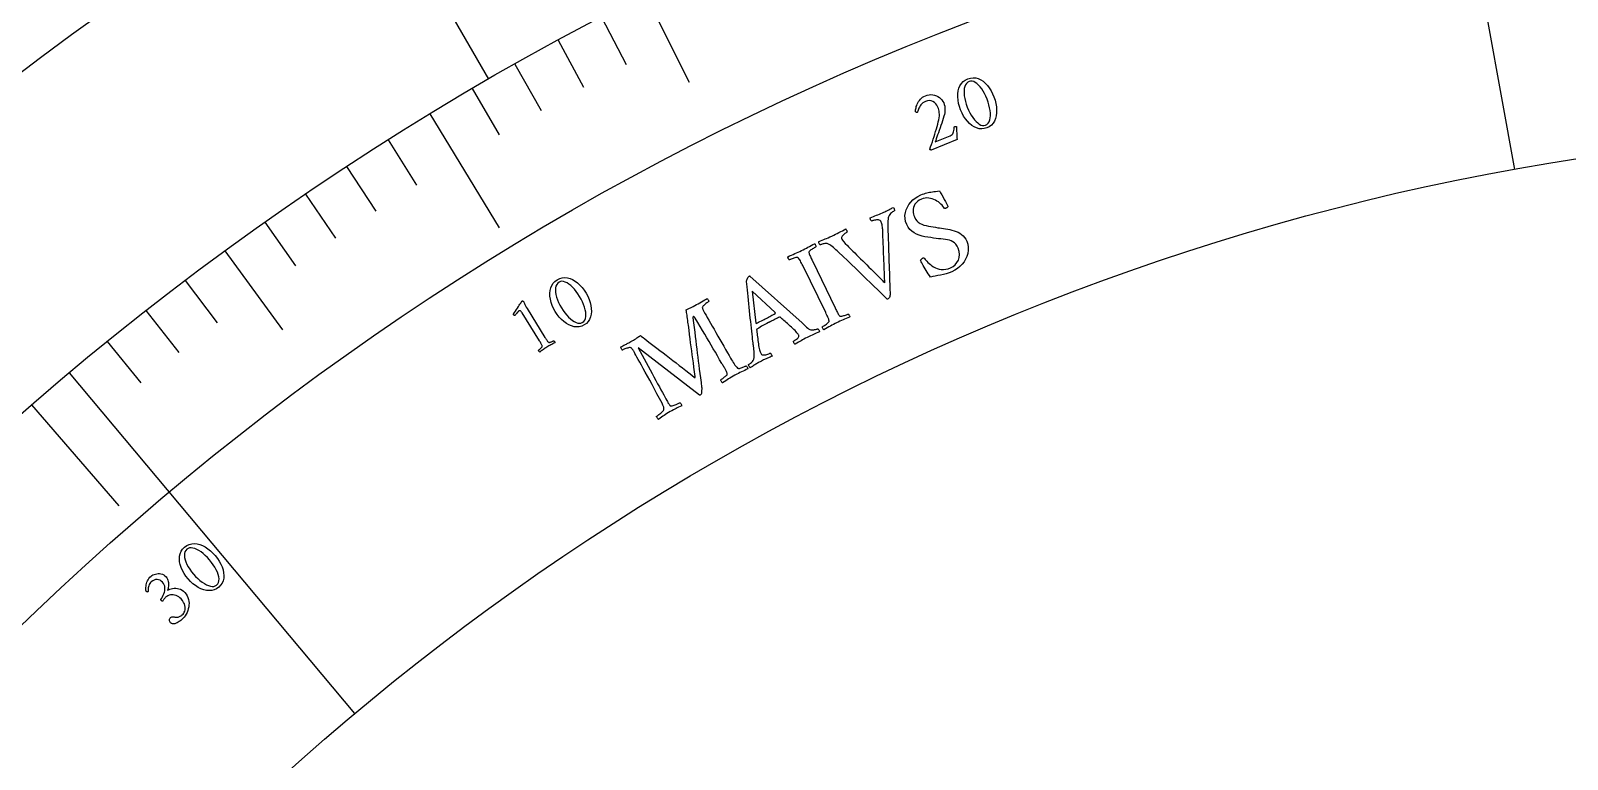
# Model space of a CAD drawing. Header units: millimetres. Extents: x -50 to 50, y -50 to 64.
# Drawn here: x -26.05 to -5.31, y 25.25 to 35.08 of the extents above; entities that cross this region are included whole.
import ezdxf

# ---------------------------------------------------------------- set-up
doc = ezdxf.new("R2010")
doc.units = ezdxf.units.MM
for name, color, linetype in [('ENGRAVE', 7, 'Continuous'), ('ENGRAVE_FINE', 8, 'Continuous'), ('TEXT', 5, 'Continuous')]:
    doc.layers.add(name, color=color, linetype=linetype)

msp = doc.modelspace()

# ---------------------------------------------------------------- linework, layer by layer
at = {"layer": 'ENGRAVE'}
for points in [[(-22.625, 39.1876), (-19.875, 34.4245)], [(-7.0908, 39.1124), (-6.0205, 33.2087)], [(-17.7536, 35.565), (-17.1641, 34.384)], [(-20.6635, 33.9571), (-19.7278, 32.4194)], [(-23.4333, 32.1083), (-22.6551, 31.0421)], [(-25.5349, 30.4636), (-21.6806, 25.8653)], [(-26.0432, 30.0302), (-24.8639, 28.6704)]]:
    msp.add_lwpolyline(points, dxfattribs=at)
for radius in [49, 49, 47.6875, 45.25, 45.25, 43.325, 39.75, 39.75, 37.65, 33.75, 33.75]:
    msp.add_circle((0, 0), radius, dxfattribs=at)
at = {"layer": 'ENGRAVE_FINE'}
for points in [[(-18.3458, 35.2632), (-18.0135, 34.6245)], [(-18.9331, 34.9514), (-18.5901, 34.3183)], [(-19.5152, 34.6297), (-19.1617, 34.0025)], [(-20.0921, 34.2983), (-19.7282, 33.677)], [(-21.2293, 33.6062), (-20.8448, 32.9975)], [(-21.7893, 33.2459), (-21.3947, 32.6437)], [(-22.3435, 32.876), (-21.9387, 32.2805)], [(-22.8915, 32.4968), (-22.4768, 31.9082)], [(-23.9687, 31.7107), (-23.5345, 31.1363)], [(-24.4975, 31.3039), (-24.0538, 30.7369)], [(-25.0196, 30.8882), (-24.5665, 30.3287)]]:
    msp.add_lwpolyline(points, dxfattribs=at)
at = {"layer": 'TEXT'}
for points in [[(-13.4024, 34.4302), (-13.366, 34.4411), (-13.3302, 34.4452), (-13.2951, 34.4425), (-13.2606, 34.433), (-13.2274, 34.4177), (-13.1958, 34.3973), (-13.1659, 34.372), (-13.1376, 34.3418), (-13.1115, 34.3076), (-13.0879, 34.2703), (-13.0669, 34.23), (-13.0486, 34.1867), (-13.0334, 34.1421), (-13.0223, 34.0981), (-13.0151, 34.0545), (-13.0119, 34.0115), (-13.0128, 33.9701), (-13.0181, 33.9312), (-13.0276, 33.8948), (-13.0416, 33.8611), (-13.0601, 33.8309), (-13.0835, 33.8054), (-13.1117, 33.7846), (-13.1448, 33.7684), (-13.1793, 33.7583), (-13.2136, 33.7548), (-13.2478, 33.7578), (-13.2819, 33.7675), (-13.3153, 33.7829), (-13.3472, 33.8031), (-13.3776, 33.8281), (-13.4066, 33.8579), (-13.4335, 33.8917), (-13.4578, 33.9285), (-13.4795, 33.9685), (-13.4985, 34.0115), (-13.5142, 34.0559), (-13.5259, 34.0998), (-13.5336, 34.1433), (-13.5372, 34.1862), (-13.5366, 34.2278), (-13.5313, 34.2667), (-13.5216, 34.3032), (-13.5072, 34.3371), (-13.4882, 34.3674), (-13.4644, 34.393), (-13.4358, 34.414), (-13.4024, 34.4302)], [(-13.3823, 34.3944), (-13.4025, 34.3837), (-13.4191, 34.3687), (-13.4323, 34.3494), (-13.442, 34.3257), (-13.4484, 34.2985), (-13.4517, 34.2687), (-13.4518, 34.2362), (-13.4488, 34.2011), (-13.4429, 34.1642), (-13.434, 34.1262), (-13.4224, 34.0873), (-13.4079, 34.0474), (-13.3914, 34.0087), (-13.3735, 33.9725), (-13.3541, 33.9387), (-13.3333, 33.9074), (-13.3117, 33.8793), (-13.29, 33.8552), (-13.268, 33.835), (-13.2459, 33.8187), (-13.2241, 33.807), (-13.2031, 33.8008), (-13.183, 33.8), (-13.1637, 33.8047), (-13.1427, 33.8158), (-13.1256, 33.8313), (-13.1124, 33.8512), (-13.1032, 33.8754), (-13.0975, 33.9032), (-13.095, 33.9336), (-13.0958, 33.9668), (-13.0997, 34.0026), (-13.1065, 34.0401), (-13.1157, 34.0784), (-13.1274, 34.1174), (-13.1416, 34.1571), (-13.1578, 34.1962), (-13.1754, 34.2325), (-13.1941, 34.266), (-13.2142, 34.2967), (-13.2351, 34.3239), (-13.2563, 34.3473), (-13.2779, 34.3667), (-13.2998, 34.3822), (-13.3215, 34.3932), (-13.3425, 34.3988), (-13.3628, 34.3992), (-13.3823, 34.3944)], [(-13.553, 33.788), (-13.553, 33.7729), (-13.5529, 33.7569), (-13.5526, 33.7399), (-13.552, 33.7221), (-13.5513, 33.7042), (-13.5506, 33.6869), (-13.5498, 33.6704), (-13.5491, 33.6545), (-13.5483, 33.6403), (-13.5477, 33.6286), (-13.5472, 33.6194), (-13.5468, 33.6128), (-13.8979, 33.4692), (-13.9, 33.4697), (-13.9023, 33.4706), (-13.9048, 33.4717), (-13.9075, 33.4731), (-13.91, 33.4747), (-13.912, 33.4763), (-13.9135, 33.4779), (-13.9144, 33.4794), (-13.903, 33.5126), (-13.8916, 33.5463), (-13.8801, 33.5807), (-13.8686, 33.6157), (-13.8572, 33.6509), (-13.8462, 33.6857), (-13.8356, 33.7202), (-13.8255, 33.7543), (-13.8161, 33.7874), (-13.8076, 33.8189), (-13.8002, 33.8488), (-13.7937, 33.877), (-13.7885, 33.9051), (-13.7854, 33.9307), (-13.7846, 33.9536), (-13.786, 33.974), (-13.7892, 33.993), (-13.7936, 34.012), (-13.7993, 34.031), (-13.8063, 34.0498), (-13.8185, 34.0741), (-13.8339, 34.0947), (-13.8525, 34.1115), (-13.8742, 34.1246), (-13.8978, 34.1332), (-13.9217, 34.1364), (-13.946, 34.1342), (-13.9706, 34.1267), (-13.9901, 34.1175), (-14.0074, 34.1065), (-14.0224, 34.0938), (-14.0352, 34.0795), (-14.046, 34.0644), (-14.0552, 34.0495), (-14.0628, 34.0349), (-14.0688, 34.0204), (-14.0735, 34.007), (-14.0771, 33.9956), (-14.0796, 33.9862), (-14.0811, 33.9787), (-14.0845, 33.9778), (-14.0883, 33.9777), (-14.0925, 33.9784), (-14.0971, 33.98), (-14.1014, 33.9819), (-14.1047, 33.9837), (-14.1069, 33.9854), (-14.1081, 33.987), (-14.1081, 33.9935), (-14.1074, 34.0021), (-14.106, 34.013), (-14.1039, 34.0261), (-14.1008, 34.0406), (-14.0964, 34.0561), (-14.0907, 34.0723), (-14.0837, 34.0894), (-14.0755, 34.1066), (-14.0658, 34.1234), (-14.0547, 34.1396), (-14.0423, 34.1553), (-14.0282, 34.1699), (-14.0123, 34.1827), (-13.9944, 34.1938), (-13.9747, 34.2031), (-13.9498, 34.2115), (-13.9247, 34.2164), (-13.8994, 34.2177), (-13.8741, 34.2154), (-13.8494, 34.2101), (-13.8262, 34.2021), (-13.8043, 34.1915), (-13.7839, 34.1782), (-13.7655, 34.1627), (-13.7499, 34.1454), (-13.737, 34.1262), (-13.7268, 34.1051), (-13.719, 34.083), (-13.7135, 34.0608), (-13.7103, 34.0385), (-13.7093, 34.016), (-13.7102, 33.9935), (-13.7129, 33.971), (-13.7172, 33.9486), (-13.7233, 33.9263), (-13.7326, 33.8966), (-13.7425, 33.8657), (-13.7532, 33.8337), (-13.7644, 33.8006), (-13.7759, 33.7674), (-13.7871, 33.7352), (-13.7979, 33.7041), (-13.8085, 33.674), (-13.8183, 33.6459), (-13.8271, 33.6208), (-13.8348, 33.5986), (-13.8414, 33.5793), (-13.6393, 33.6619), (-13.6254, 33.6689), (-13.6138, 33.6779), (-13.6045, 33.6886), (-13.5976, 33.7013), (-13.5925, 33.7161), (-13.5888, 33.7333), (-13.5864, 33.7529), (-13.5854, 33.775), (-13.585, 33.7783), (-13.5834, 33.7813), (-13.5805, 33.7838), (-13.5764, 33.7859), (-13.5745, 33.7865), (-13.572, 33.7871), (-13.5689, 33.7876), (-13.5651, 33.788), (-13.5613, 33.7883), (-13.558, 33.7884), (-13.5552, 33.7883), (-13.553, 33.788)], [(-14.0374, 32.8633), (-14.0136, 32.8731), (-13.9916, 32.8812), (-13.9715, 32.8878), (-13.9531, 32.8928), (-13.9354, 32.8968), (-13.9173, 32.9004), (-13.8987, 32.9036), (-13.8798, 32.9063), (-13.8596, 32.9091), (-13.8371, 32.9124), (-13.8123, 32.9161), (-13.7853, 32.9203), (-13.7683, 32.8923), (-13.7515, 32.8636), (-13.735, 32.8341), (-13.7189, 32.804), (-13.7039, 32.7754), (-13.6912, 32.7506), (-13.6806, 32.7297), (-13.6722, 32.7125), (-13.6708, 32.7088), (-13.6713, 32.7048), (-13.6739, 32.7006), (-13.6784, 32.6961), (-13.6837, 32.6919), (-13.6887, 32.6884), (-13.6932, 32.6856), (-13.6974, 32.6836), (-13.7028, 32.6818), (-13.7079, 32.681), (-13.7128, 32.6812), (-13.7174, 32.6825), (-13.7259, 32.6962), (-13.7365, 32.7103), (-13.7492, 32.725), (-13.764, 32.7401), (-13.7804, 32.755), (-13.7982, 32.7689), (-13.8174, 32.7817), (-13.8379, 32.7935), (-13.8594, 32.8038), (-13.8817, 32.812), (-13.9048, 32.8181), (-13.9287, 32.8222), (-13.9531, 32.8235), (-13.9775, 32.8215), (-14.002, 32.816), (-14.0266, 32.8072), (-14.056, 32.7926), (-14.0806, 32.7762), (-14.1003, 32.7579), (-14.1153, 32.7378), (-14.1262, 32.7165), (-14.1338, 32.6947), (-14.1382, 32.6725), (-14.1394, 32.6499), (-14.1379, 32.6276), (-14.1345, 32.6063), (-14.1293, 32.5861), (-14.1222, 32.5669), (-14.1075, 32.5387), (-14.09, 32.5149), (-14.0695, 32.4952), (-14.0461, 32.4799), (-14.0204, 32.4677), (-13.9931, 32.4576), (-13.9641, 32.4495), (-13.9335, 32.4436), (-13.902, 32.4386), (-13.8703, 32.4334), (-13.8384, 32.428), (-13.8064, 32.4224), (-13.7819, 32.4187), (-13.7563, 32.4147), (-13.7294, 32.4106), (-13.7013, 32.4063), (-13.6726, 32.4014), (-13.644, 32.3955), (-13.6155, 32.3887), (-13.5871, 32.3809), (-13.5594, 32.3715), (-13.5332, 32.3601), (-13.5084, 32.3465), (-13.4851, 32.3308), (-13.4639, 32.3127), (-13.4454, 32.2917), (-13.4296, 32.2678), (-13.4165, 32.2411), (-13.4027, 32.1997), (-13.3956, 32.1583), (-13.3952, 32.117), (-13.4015, 32.0758), (-13.4136, 32.0356), (-13.4304, 31.9976), (-13.4519, 31.9617), (-13.4781, 31.9279), (-13.5081, 31.8971), (-13.5409, 31.8703), (-13.5767, 31.8473), (-13.6153, 31.8282), (-13.6532, 31.8132), (-13.6914, 31.8006), (-13.7297, 31.7904), (-13.7683, 31.7826), (-13.806, 31.776), (-13.8415, 31.7693), (-13.8748, 31.7626), (-13.906, 31.7559), (-13.9205, 31.7768), (-13.935, 31.7986), (-13.9496, 31.8214), (-13.9643, 31.845), (-13.9785, 31.8684), (-13.9916, 31.8903), (-14.0036, 31.911), (-14.0146, 31.9302), (-14.024, 31.947), (-14.0313, 31.9603), (-14.0365, 31.9702), (-14.0395, 31.9766), (-14.0372, 31.9821), (-14.0344, 31.9874), (-14.0311, 31.9926), (-14.0275, 31.9976), (-14.0235, 32.0022), (-14.019, 32.0061), (-14.0142, 32.0095), (-14.0089, 32.0122), (-14.0023, 32.014), (-13.9962, 32.0136), (-13.9907, 32.0108), (-13.9858, 32.0057), (-13.9776, 31.9951), (-13.9673, 31.983), (-13.9549, 31.9694), (-13.9403, 31.9544), (-13.9237, 31.9388), (-13.9053, 31.9237), (-13.885, 31.909), (-13.8629, 31.8948), (-13.8391, 31.8821), (-13.8139, 31.872), (-13.7874, 31.8644), (-13.7594, 31.8593), (-13.7301, 31.8579), (-13.6995, 31.861), (-13.6675, 31.8686), (-13.6342, 31.8809), (-13.6004, 31.899), (-13.5714, 31.9222), (-13.5474, 31.9505), (-13.5282, 31.9839), (-13.5159, 32.021), (-13.5124, 32.0602), (-13.5178, 32.1015), (-13.5321, 32.145), (-13.5466, 32.1745), (-13.5633, 32.1989), (-13.5821, 32.2183), (-13.6031, 32.2327), (-13.6259, 32.2435), (-13.6504, 32.2522), (-13.6766, 32.2588), (-13.7045, 32.2633), (-13.7337, 32.2668), (-13.764, 32.2702), (-13.7953, 32.2736), (-13.8277, 32.277), (-13.8644, 32.2821), (-13.902, 32.2877), (-13.9405, 32.294), (-13.9799, 32.3009), (-14.0189, 32.3096), (-14.0563, 32.3211), (-14.0921, 32.3355), (-14.1262, 32.3527), (-14.1575, 32.3738), (-14.1846, 32.3997), (-14.2076, 32.4305), (-14.2263, 32.4661), (-14.2407, 32.5063), (-14.2485, 32.5462), (-14.2498, 32.586), (-14.2444, 32.6255), (-14.2333, 32.6638), (-14.2174, 32.7002), (-14.1967, 32.7347), (-14.1713, 32.7671), (-14.142, 32.7967), (-14.1099, 32.8226), (-14.0751, 32.8448), (-14.0374, 32.8633)], [(-15.2368, 32.3097), (-15.212, 32.3216), (-15.1877, 32.3335), (-15.164, 32.3456), (-15.1407, 32.3577), (-15.1178, 32.3697), (-15.0951, 32.3816), (-15.0724, 32.3932), (-15.05, 32.4047), (-15.0469, 32.4015), (-15.0436, 32.3966), (-15.0402, 32.3901), (-15.0365, 32.382), (-15.0336, 32.3738), (-15.032, 32.3675), (-15.0318, 32.363), (-15.0331, 32.3602), (-15.0372, 32.358), (-15.0431, 32.3544), (-15.0508, 32.3494), (-15.0603, 32.3429), (-15.0705, 32.3353), (-15.08, 32.3272), (-15.0888, 32.3184), (-15.097, 32.309), (-15.1032, 32.2991), (-15.1062, 32.289), (-15.106, 32.2786), (-15.1026, 32.268), (-15.0936, 32.2533), (-15.078, 32.2337), (-15.0558, 32.2093), (-15.0272, 32.1799), (-15.0119, 32.1648), (-14.9942, 32.1474), (-14.9742, 32.1277), (-14.9518, 32.1057), (-14.9277, 32.082), (-14.9024, 32.057), (-14.876, 32.0308), (-14.8485, 32.0034), (-14.8204, 31.9754), (-14.7922, 31.9474), (-14.7639, 31.9194), (-14.7356, 31.8914), (-14.7078, 31.864), (-14.6813, 31.8377), (-14.656, 31.8124), (-14.6318, 31.7882), (-14.6094, 31.7656), (-14.5892, 31.7452), (-14.5711, 31.7268), (-14.5552, 31.7107), (-14.5421, 31.6973), (-14.5322, 31.6875), (-14.5258, 31.6811), (-14.5226, 31.6781), (-14.5226, 31.6845), (-14.5229, 31.6959), (-14.5234, 31.7125), (-14.5242, 31.7342), (-14.5251, 31.7602), (-14.5263, 31.7893), (-14.5277, 31.8218), (-14.5293, 31.8576), (-14.531, 31.8959), (-14.5327, 31.9363), (-14.5345, 31.9785), (-14.5363, 32.0228), (-14.5381, 32.0682), (-14.5399, 32.1139), (-14.5417, 32.16), (-14.5434, 32.2064), (-14.5452, 32.2523), (-14.5469, 32.2968), (-14.5484, 32.3399), (-14.55, 32.3817), (-14.5507, 32.3974), (-14.5519, 32.4134), (-14.5537, 32.4295), (-14.5561, 32.4458), (-14.559, 32.4615), (-14.5623, 32.4755), (-14.5661, 32.488), (-14.5704, 32.4988), (-14.5769, 32.5098), (-14.5854, 32.518), (-14.5959, 32.5236), (-14.6083, 32.5263), (-14.6217, 32.5272), (-14.6351, 32.5268), (-14.6484, 32.5254), (-14.6617, 32.5228), (-14.6739, 32.5197), (-14.6839, 32.5169), (-14.6918, 32.5144), (-14.6976, 32.5121), (-14.7015, 32.5133), (-14.7054, 32.5167), (-14.7094, 32.5223), (-14.7134, 32.5301), (-14.7166, 32.5384), (-14.7185, 32.5456), (-14.7189, 32.5518), (-14.7179, 32.5568), (-14.6965, 32.5655), (-14.6757, 32.5738), (-14.6554, 32.5817), (-14.6356, 32.5893), (-14.6159, 32.5969), (-14.5958, 32.605), (-14.5751, 32.6138), (-14.554, 32.623), (-14.5368, 32.6307), (-14.5215, 32.6377), (-14.5081, 32.644), (-14.4966, 32.6495), (-14.4862, 32.6546), (-14.4759, 32.6598), (-14.4657, 32.6651), (-14.4557, 32.6704), (-14.4452, 32.676), (-14.4334, 32.6821), (-14.4205, 32.6887), (-14.4064, 32.6959), (-14.4034, 32.6925), (-14.4003, 32.6874), (-14.3972, 32.6805), (-14.3939, 32.6718), (-14.3912, 32.6632), (-14.3897, 32.6569), (-14.3895, 32.6529), (-14.3905, 32.6511), (-14.3965, 32.6478), (-14.4052, 32.6422), (-14.4166, 32.6343), (-14.4305, 32.6241), (-14.4445, 32.6121), (-14.456, 32.5989), (-14.4649, 32.5846), (-14.4713, 32.569), (-14.4746, 32.5559), (-14.4773, 32.5383), (-14.4792, 32.5163), (-14.4804, 32.4898), (-14.4811, 32.4616), (-14.4813, 32.4341), (-14.4809, 32.4074), (-14.4801, 32.3815), (-14.4782, 32.3215), (-14.4762, 32.264), (-14.4742, 32.2091), (-14.4723, 32.1567), (-14.4704, 32.106), (-14.4686, 32.0562), (-14.4669, 32.0072), (-14.4654, 31.9592), (-14.4638, 31.9111), (-14.4622, 31.8621), (-14.4604, 31.8122), (-14.4585, 31.7614), (-14.4566, 31.7088), (-14.4547, 31.6533), (-14.4528, 31.5951), (-14.451, 31.534), (-14.4511, 31.5176), (-14.4525, 31.5035), (-14.4552, 31.4915), (-14.4593, 31.4817), (-14.4645, 31.4736), (-14.4703, 31.4669), (-14.4769, 31.4614), (-14.4841, 31.4573), (-14.4866, 31.4569), (-14.4895, 31.4578), (-14.4927, 31.4601), (-14.4964, 31.4637), (-14.5, 31.4677), (-14.5034, 31.471), (-14.5064, 31.4736), (-14.5092, 31.4755), (-14.5643, 31.5299), (-14.6176, 31.5824), (-14.6692, 31.633), (-14.7189, 31.6817), (-14.7679, 31.7297), (-14.8175, 31.7781), (-14.8675, 31.8267), (-14.918, 31.8757), (-14.9703, 31.926), (-15.0255, 31.9787), (-15.0838, 32.0336), (-15.145, 32.0909), (-15.1637, 32.1085), (-15.1818, 32.125), (-15.1993, 32.1404), (-15.2161, 32.1547), (-15.2327, 32.1679), (-15.2494, 32.1802), (-15.2662, 32.1914), (-15.2832, 32.2016), (-15.2907, 32.2052), (-15.2994, 32.2075), (-15.3094, 32.2085), (-15.3207, 32.2082), (-15.3325, 32.2069), (-15.3439, 32.2051), (-15.355, 32.2028), (-15.3656, 32.1999), (-15.3754, 32.1969), (-15.3837, 32.1941), (-15.3905, 32.1915), (-15.396, 32.1892), (-15.3973, 32.1901), (-15.3996, 32.1938), (-15.403, 32.2001), (-15.4074, 32.209), (-15.4116, 32.2182), (-15.4146, 32.2251), (-15.4162, 32.2297), (-15.4164, 32.2319), (-15.3906, 32.2433), (-15.367, 32.2534), (-15.3455, 32.2624), (-15.3263, 32.2702), (-15.3071, 32.2781), (-15.2858, 32.2873), (-15.2624, 32.2979), (-15.2368, 32.3097)], [(-15.6473, 32.1129), (-15.625, 32.124), (-15.603, 32.1352), (-15.5815, 32.1465), (-15.5604, 32.158), (-15.5393, 32.1695), (-15.5176, 32.1812), (-15.4954, 32.1931), (-15.4726, 32.205), (-15.4682, 32.2027), (-15.4641, 32.1988), (-15.4603, 32.1933), (-15.4569, 32.1862), (-15.4541, 32.1789), (-15.4524, 32.1724), (-15.4517, 32.1669), (-15.4521, 32.1623), (-15.4577, 32.1594), (-15.4651, 32.1553), (-15.4742, 32.15), (-15.4853, 32.1435), (-15.4969, 32.1363), (-15.508, 32.129), (-15.5186, 32.1216), (-15.5286, 32.1141), (-15.5371, 32.1068), (-15.543, 32.1001), (-15.5463, 32.0939), (-15.5469, 32.0883), (-15.545, 32.0791), (-15.5421, 32.069), (-15.5381, 32.058), (-15.5331, 32.046), (-15.5274, 32.0334), (-15.5213, 32.0202), (-15.5149, 32.0065), (-15.5081, 31.9923), (-15.5069, 31.99), (-15.5058, 31.9878), (-15.5047, 31.9855), (-15.5036, 31.9832), (-15.5025, 31.9809), (-15.5014, 31.9786), (-15.5003, 31.9763), (-15.4992, 31.974), (-15.1911, 31.3386), (-15.19, 31.3363), (-15.1889, 31.334), (-15.1878, 31.3317), (-15.1867, 31.3294), (-15.1856, 31.3271), (-15.1845, 31.3248), (-15.1834, 31.3226), (-15.1823, 31.3203), (-15.1754, 31.3062), (-15.1687, 31.2927), (-15.1623, 31.28), (-15.156, 31.2681), (-15.1499, 31.2571), (-15.1439, 31.2474), (-15.1379, 31.2389), (-15.1319, 31.2318), (-15.1275, 31.2293), (-15.1208, 31.2282), (-15.112, 31.2283), (-15.101, 31.2298), (-15.0889, 31.2322), (-15.0766, 31.2352), (-15.0642, 31.2389), (-15.0516, 31.2433), (-15.0399, 31.2477), (-15.0303, 31.2514), (-15.0227, 31.2545), (-15.0172, 31.257), (-15.0134, 31.2544), (-15.0095, 31.2504), (-15.0056, 31.245), (-15.0016, 31.2382), (-14.9983, 31.2311), (-14.9963, 31.2248), (-14.9958, 31.2192), (-14.9966, 31.2143), (-15.0198, 31.205), (-15.0424, 31.1958), (-15.0645, 31.1867), (-15.0861, 31.1777), (-15.1075, 31.1686), (-15.1291, 31.159), (-15.1507, 31.149), (-15.1725, 31.1386), (-15.1937, 31.1281), (-15.2149, 31.1172), (-15.2361, 31.1059), (-15.2574, 31.0943), (-15.2787, 31.0823), (-15.3002, 31.0702), (-15.3218, 31.0578), (-15.3436, 31.0452), (-15.348, 31.0475), (-15.352, 31.0514), (-15.3558, 31.0569), (-15.3594, 31.0639), (-15.3622, 31.0712), (-15.364, 31.0776), (-15.3648, 31.0831), (-15.3646, 31.0877), (-15.3592, 31.0906), (-15.3521, 31.0946), (-15.3432, 31.0999), (-15.3326, 31.1064), (-15.3213, 31.1136), (-15.3106, 31.1212), (-15.3004, 31.1291), (-15.2907, 31.1374), (-15.2826, 31.1452), (-15.2771, 31.1521), (-15.2742, 31.1578), (-15.274, 31.1625), (-15.2761, 31.1736), (-15.2795, 31.1857), (-15.2843, 31.1989), (-15.2903, 31.213), (-15.2972, 31.2279), (-15.3044, 31.2433), (-15.3121, 31.2593), (-15.3201, 31.2757), (-15.6308, 31.9099), (-15.6389, 31.9264), (-15.6469, 31.9423), (-15.6547, 31.9578), (-15.6624, 31.9727), (-15.6701, 31.9864), (-15.6777, 31.9984), (-15.6853, 32.0087), (-15.6929, 32.0172), (-15.6971, 32.0204), (-15.7036, 32.0218), (-15.7125, 32.0214), (-15.7237, 32.019), (-15.7361, 32.0156), (-15.7487, 32.0117), (-15.7614, 32.0074), (-15.7743, 32.0026), (-15.7863, 31.998), (-15.7961, 31.994), (-15.8039, 31.9907), (-15.8096, 31.988), (-15.8134, 31.9906), (-15.8174, 31.9946), (-15.8214, 31.9999), (-15.8255, 32.0066), (-15.8289, 32.0137), (-15.8309, 32.02), (-15.8315, 32.0256), (-15.8306, 32.0306), (-15.807, 32.0412), (-15.7835, 32.0516), (-15.7602, 32.0619), (-15.7371, 32.0719), (-15.7141, 32.0819), (-15.6915, 32.0921), (-15.6693, 32.1024), (-15.6473, 32.1129)], [(-18.9456, 31.7195), (-18.9114, 31.7364), (-18.8768, 31.7464), (-18.8418, 31.7496), (-18.8062, 31.7459), (-18.7709, 31.7363), (-18.7364, 31.7215), (-18.7027, 31.7015), (-18.6698, 31.6764), (-18.6383, 31.647), (-18.6088, 31.6142), (-18.5815, 31.5779), (-18.5561, 31.5383), (-18.5338, 31.4969), (-18.5155, 31.4553), (-18.5011, 31.4136), (-18.4908, 31.3717), (-18.4848, 31.3307), (-18.4835, 31.2914), (-18.4869, 31.254), (-18.495, 31.2184), (-18.5083, 31.1856), (-18.5271, 31.1565), (-18.5515, 31.1313), (-18.5814, 31.1099), (-18.6137, 31.0941), (-18.647, 31.0849), (-18.6812, 31.0823), (-18.7165, 31.0861), (-18.7519, 31.0957), (-18.7867, 31.1103), (-18.8209, 31.1299), (-18.8544, 31.1545), (-18.8866, 31.1833), (-18.9167, 31.2156), (-18.9447, 31.2514), (-18.9706, 31.2907), (-18.9935, 31.3318), (-19.0123, 31.3732), (-19.0271, 31.4148), (-19.0379, 31.4565), (-19.0442, 31.4976), (-19.0455, 31.5369), (-19.0419, 31.5744), (-19.0334, 31.6103), (-19.0197, 31.6433), (-19.0005, 31.6725), (-18.9758, 31.698), (-18.9456, 31.7195)], [(-16.2947, 30.8232), (-16.2951, 30.826), (-16.296, 30.8343), (-16.2976, 30.8481), (-16.2999, 30.8674), (-16.3027, 30.8915), (-16.3061, 30.9195), (-16.3099, 30.9514), (-16.3142, 30.9872), (-16.3188, 31.0261), (-16.3235, 31.0673), (-16.3282, 31.1106), (-16.3329, 31.1563), (-16.3378, 31.2033), (-16.3428, 31.251), (-16.3479, 31.2993), (-16.3533, 31.3482), (-16.3586, 31.3969), (-16.3636, 31.4447), (-16.3685, 31.4915), (-16.3733, 31.5373), (-16.3777, 31.5813), (-16.3818, 31.6225), (-16.3855, 31.6611), (-16.389, 31.697), (-16.3882, 31.7053), (-16.3858, 31.7149), (-16.3817, 31.7258), (-16.376, 31.738), (-16.3697, 31.7496), (-16.3636, 31.7587), (-16.3578, 31.7653), (-16.3523, 31.7693), (-16.3508, 31.77), (-16.3497, 31.7704), (-16.3487, 31.7706), (-16.348, 31.7705), (-16.3473, 31.7704), (-16.3462, 31.7703), (-16.3448, 31.7702), (-16.343, 31.7702), (-15.6391, 31.1364), (-15.6048, 31.1048), (-15.5789, 31.0813), (-15.5616, 31.0658), (-15.5529, 31.0584), (-15.5442, 31.0527), (-15.534, 31.0484), (-15.5223, 31.0456), (-15.5091, 31.0443), (-15.4954, 31.0441), (-15.4821, 31.0448), (-15.4692, 31.0463), (-15.4568, 31.0486), (-15.4457, 31.0512), (-15.437, 31.0535), (-15.4305, 31.0555), (-15.4263, 31.0571), (-15.4216, 31.0541), (-15.4174, 31.0495), (-15.4135, 31.0435), (-15.4101, 31.0359), (-15.4073, 31.0283), (-15.4053, 31.0224), (-15.4041, 31.0181), (-15.4037, 31.0154), (-15.4257, 31.0063), (-15.4465, 30.9977), (-15.4661, 30.9895), (-15.4845, 30.9818), (-15.5031, 30.9738), (-15.5232, 30.9645), (-15.5449, 30.9542), (-15.5681, 30.9427), (-15.5925, 30.9303), (-15.6145, 30.9186), (-15.6342, 30.9078), (-15.6516, 30.8977), (-15.669, 30.8874), (-15.6884, 30.876), (-15.7099, 30.8633), (-15.7335, 30.8495), (-15.7379, 30.8517), (-15.742, 30.8556), (-15.7459, 30.861), (-15.7495, 30.8679), (-15.7523, 30.8752), (-15.754, 30.8818), (-15.7544, 30.8875), (-15.7535, 30.8925), (-15.746, 30.8967), (-15.737, 30.9026), (-15.7264, 30.91), (-15.7143, 30.9191), (-15.7026, 30.9286), (-15.6935, 30.9375), (-15.6868, 30.9457), (-15.6826, 30.9532), (-15.6818, 30.9581), (-15.6823, 30.9638), (-15.6841, 30.9702), (-15.6873, 30.9774), (-15.692, 30.9851), (-15.699, 30.9945), (-15.7085, 31.0056), (-15.7204, 31.0185), (-15.7341, 31.0327), (-15.749, 31.0475), (-15.7651, 31.063), (-15.7824, 31.0792), (-15.8002, 31.0956), (-15.8179, 31.1117), (-15.8354, 31.1276), (-15.8528, 31.1431), (-15.8694, 31.1578), (-15.8845, 31.1712), (-15.898, 31.1832), (-15.9101, 31.1938), (-15.9199, 31.2025), (-15.9269, 31.2087), (-15.9312, 31.2124), (-15.9326, 31.2137), (-15.9329, 31.2138), (-15.9337, 31.214), (-15.9351, 31.2145), (-15.9371, 31.2151), (-15.9393, 31.2157), (-15.9413, 31.2159), (-15.9431, 31.2157), (-15.9447, 31.2151), (-15.9571, 31.2096), (-15.9706, 31.2033), (-15.9854, 31.196), (-16.0015, 31.1879), (-16.0178, 31.1796), (-16.0336, 31.1715), (-16.0488, 31.1636), (-16.0634, 31.1561), (-16.0672, 31.1541), (-16.0709, 31.1522), (-16.0747, 31.1503), (-16.0785, 31.1483), (-16.0822, 31.1464), (-16.0856, 31.1446), (-16.0889, 31.1429), (-16.0921, 31.1413), (-16.1138, 31.13), (-16.1338, 31.1194), (-16.1521, 31.1097), (-16.1686, 31.1007), (-16.1853, 31.0913), (-16.204, 31.0805), (-16.2249, 31.0683), (-16.2479, 31.0545), (-16.2487, 31.0539), (-16.2495, 31.053), (-16.2504, 31.0516), (-16.2513, 31.0499), (-16.2521, 31.0482), (-16.2526, 31.047), (-16.253, 31.0463), (-16.2531, 31.0461), (-16.2528, 31.0438), (-16.252, 31.0371), (-16.2506, 31.0259), (-16.2487, 31.0102), (-16.2464, 30.9914), (-16.2439, 30.9709), (-16.2412, 30.9487), (-16.2383, 30.9248), (-16.2353, 30.9005), (-16.2321, 30.8771), (-16.2288, 30.8546), (-16.2254, 30.833), (-16.2221, 30.8118), (-16.2183, 30.7927), (-16.2141, 30.7758), (-16.2094, 30.761), (-16.2047, 30.7481), (-16.2002, 30.7367), (-16.1959, 30.7269), (-16.1918, 30.7186), (-16.1863, 30.7116), (-16.1783, 30.7069), (-16.1678, 30.7045), (-16.155, 30.7045), (-16.141, 30.7062), (-16.1273, 30.7088), (-16.1138, 30.7123), (-16.1006, 30.7168), (-16.0888, 30.7213), (-16.0796, 30.725), (-16.0728, 30.7278), (-16.0686, 30.7298), (-16.066, 30.7282), (-16.0627, 30.725), (-16.0588, 30.72), (-16.0543, 30.7134), (-16.05, 30.7062), (-16.0467, 30.6999), (-16.0446, 30.6942), (-16.0436, 30.6893), (-16.0576, 30.6829), (-16.0706, 30.6771), (-16.0826, 30.6718), (-16.0935, 30.667), (-16.1039, 30.6625), (-16.1143, 30.658), (-16.1248, 30.6535), (-16.1352, 30.6489), (-16.1463, 30.6439), (-16.159, 30.6378), (-16.1731, 30.6307), (-16.1887, 30.6226), (-16.2043, 30.6142), (-16.2185, 30.6063), (-16.2313, 30.599), (-16.2428, 30.5921), (-16.2535, 30.5854), (-16.2642, 30.5787), (-16.2749, 30.5721), (-16.2856, 30.5654), (-16.2971, 30.5584), (-16.31, 30.5505), (-16.3244, 30.5418), (-16.3403, 30.5324), (-16.3428, 30.534), (-16.3458, 30.5374), (-16.3493, 30.5425), (-16.3532, 30.5495), (-16.357, 30.5569), (-16.3598, 30.5635), (-16.3617, 30.5693), (-16.3626, 30.5742), (-16.355, 30.5788), (-16.3456, 30.5855), (-16.3342, 30.5942), (-16.321, 30.6051), (-16.3085, 30.6167), (-16.2992, 30.628), (-16.2931, 30.6388), (-16.2903, 30.6493), (-16.2873, 30.6696), (-16.2856, 30.6903), (-16.2852, 30.7114), (-16.2861, 30.733), (-16.2878, 30.7549), (-16.2897, 30.7773), (-16.2921, 30.8), (-16.2947, 30.8232)], [(-18.9198, 31.6876), (-18.9379, 31.6737), (-18.9518, 31.6561), (-18.9616, 31.6349), (-18.9672, 31.6099), (-18.969, 31.582), (-18.9672, 31.5521), (-18.962, 31.52), (-18.9532, 31.4859), (-18.9412, 31.4505), (-18.9262, 31.4145), (-18.9082, 31.3781), (-18.8872, 31.3411), (-18.8646, 31.3057), (-18.8409, 31.273), (-18.8162, 31.2429), (-18.7905, 31.2155), (-18.7645, 31.1914), (-18.739, 31.1712), (-18.714, 31.155), (-18.6894, 31.1426), (-18.666, 31.1347), (-18.6443, 31.1321), (-18.6243, 31.1347), (-18.6061, 31.1424), (-18.5872, 31.1569), (-18.5729, 31.1751), (-18.5632, 31.1969), (-18.5582, 31.2223), (-18.5572, 31.2506), (-18.5598, 31.281), (-18.5661, 31.3136), (-18.5759, 31.3483), (-18.5889, 31.3842), (-18.6043, 31.4204), (-18.6224, 31.4568), (-18.6429, 31.4936), (-18.6655, 31.5295), (-18.6888, 31.5624), (-18.7129, 31.5923), (-18.7378, 31.6192), (-18.7629, 31.6426), (-18.7877, 31.6621), (-18.8122, 31.6777), (-18.8364, 31.6893), (-18.8596, 31.6965), (-18.8813, 31.6986), (-18.9014, 31.6956), (-18.9198, 31.6876)], [(-16.3144, 31.564), (-16.2637, 31.1361), (-16.2636, 31.1359), (-16.2631, 31.1354), (-16.2624, 31.1346), (-16.2614, 31.1335), (-16.2603, 31.1324), (-16.2593, 31.1317), (-16.2584, 31.1315), (-16.2576, 31.1316), (-16.2422, 31.1388), (-16.2254, 31.1468), (-16.2072, 31.1556), (-16.1877, 31.1652), (-16.1685, 31.1747), (-16.1514, 31.1833), (-16.1362, 31.191), (-16.1231, 31.1977), (-16.1062, 31.2065), (-16.0902, 31.2151), (-16.0752, 31.2235), (-16.0611, 31.2315), (-16.0472, 31.2397), (-16.0326, 31.2481), (-16.0173, 31.2569), (-16.0013, 31.266), (-16.0001, 31.267), (-15.9994, 31.2682), (-15.9992, 31.2698), (-15.9995, 31.2717), (-16, 31.2735), (-16.0004, 31.2748), (-16.0006, 31.2756), (-16.0007, 31.2759)], [(-19.1845, 30.8959), (-19.4197, 31.2748), (-19.4257, 31.2839), (-19.4314, 31.2911), (-19.4366, 31.2965), (-19.4413, 31.2999), (-19.446, 31.3017), (-19.4509, 31.302), (-19.4559, 31.3008), (-19.4611, 31.2982), (-19.4669, 31.294), (-19.4736, 31.288), (-19.4812, 31.2802), (-19.4896, 31.2705), (-19.4979, 31.2606), (-19.5051, 31.2517), (-19.5111, 31.244), (-19.516, 31.2374), (-19.522, 31.2386), (-19.5272, 31.2407), (-19.5315, 31.244), (-19.5349, 31.2482), (-19.5349, 31.2483), (-19.5351, 31.2485), (-19.5352, 31.2488), (-19.5355, 31.2492), (-19.5365, 31.251), (-19.537, 31.2526), (-19.537, 31.254), (-19.5366, 31.2552), (-19.5227, 31.2759), (-19.509, 31.2965), (-19.4955, 31.3171), (-19.4823, 31.3376), (-19.4696, 31.3572), (-19.4581, 31.3751), (-19.4476, 31.3911), (-19.4382, 31.4054), (-19.4304, 31.4172), (-19.4247, 31.4258), (-19.4211, 31.431), (-19.4196, 31.4329), (-19.4176, 31.4341), (-19.4151, 31.4352), (-19.4126, 31.4352), (-19.4099, 31.4344), (-19.4072, 31.4326), (-19.4046, 31.4304), (-19.4023, 31.4283), (-19.4002, 31.4265), (-19.3984, 31.4248), (-19.3977, 31.4231), (-19.3957, 31.4183), (-19.3924, 31.4102), (-19.3877, 31.3988), (-19.3814, 31.3848), (-19.3731, 31.3686), (-19.3627, 31.3502), (-19.3504, 31.3297), (-19.1107, 30.9416), (-19.1043, 30.9312), (-19.098, 30.9212), (-19.0919, 30.9117), (-19.0859, 30.9025), (-19.0801, 30.8941), (-19.0744, 30.8867), (-19.0687, 30.8805), (-19.0632, 30.8754), (-19.0602, 30.874), (-19.0559, 30.8736), (-19.0503, 30.8741), (-19.0435, 30.8756), (-19.0361, 30.8777), (-19.0287, 30.8802), (-19.0213, 30.8832), (-19.014, 30.8865), (-19.0072, 30.8898), (-19.0015, 30.8927), (-18.9969, 30.8951), (-18.9935, 30.8971), (-18.9908, 30.8956), (-18.9879, 30.8932), (-18.985, 30.8899), (-18.9818, 30.8857), (-18.9791, 30.8813), (-18.9774, 30.8772), (-18.9767, 30.8735), (-18.9769, 30.8702), (-18.9915, 30.8625), (-19.0055, 30.8551), (-19.0188, 30.848), (-19.0315, 30.8412), (-19.0441, 30.8343), (-19.057, 30.8269), (-19.0703, 30.8191), (-19.084, 30.8107), (-19.097, 30.8026), (-19.1093, 30.7946), (-19.1209, 30.7868), (-19.1318, 30.7791), (-19.1427, 30.7713), (-19.1544, 30.7629), (-19.1669, 30.7539), (-19.1802, 30.7443), (-19.1832, 30.7456), (-19.1862, 30.7479), (-19.1891, 30.7512), (-19.1919, 30.7557), (-19.1942, 30.7603), (-19.1959, 30.7645), (-19.1968, 30.7681), (-19.1969, 30.7711), (-19.1936, 30.7733), (-19.1894, 30.7763), (-19.1843, 30.7801), (-19.1782, 30.7848), (-19.172, 30.7899), (-19.166, 30.7952), (-19.1605, 30.8007), (-19.1553, 30.8064), (-19.151, 30.8118), (-19.1483, 30.8164), (-19.147, 30.8202), (-19.1473, 30.8233), (-19.1494, 30.8305), (-19.1524, 30.8384), (-19.1562, 30.8469), (-19.161, 30.856), (-19.1663, 30.8655), (-19.172, 30.8754), (-19.1781, 30.8855), (-19.1845, 30.8959)], [(-17.9351, 30.8936), (-17.917, 30.9042), (-17.9002, 30.9145), (-17.8847, 30.9244), (-17.8704, 30.9339), (-17.8571, 30.9431), (-17.8442, 30.9518), (-17.8319, 30.96), (-17.82, 30.9679), (-17.8054, 30.9552), (-17.7866, 30.9397), (-17.7637, 30.9215), (-17.7365, 30.9006), (-17.706, 30.8773), (-17.6729, 30.852), (-17.6371, 30.8246), (-17.5987, 30.7951), (-17.5584, 30.7642), (-17.5167, 30.7325), (-17.4738, 30.6999), (-17.4296, 30.6664), (-17.3849, 30.6324), (-17.3405, 30.5984), (-17.2964, 30.5643), (-17.2526, 30.5302), (-17.2097, 30.4966), (-17.1685, 30.4641), (-17.129, 30.4327), (-17.0911, 30.4025), (-17.0894, 30.4017), (-17.0876, 30.4015), (-17.0857, 30.4019), (-17.0835, 30.4029), (-17.0817, 30.4044), (-17.0807, 30.4064), (-17.0804, 30.409), (-17.081, 30.4121), (-17.09, 30.4771), (-17.0987, 30.5388), (-17.1068, 30.5973), (-17.1145, 30.6524), (-17.1219, 30.706), (-17.1292, 30.7596), (-17.1363, 30.8133), (-17.1432, 30.8671), (-17.1503, 30.9223), (-17.1578, 30.9803), (-17.1656, 31.0411), (-17.1738, 31.1047), (-17.1765, 31.126), (-17.1795, 31.148), (-17.1826, 31.1709), (-17.186, 31.1947), (-17.1894, 31.2181), (-17.1926, 31.2399), (-17.1957, 31.26), (-17.1987, 31.2786), (-17.2012, 31.2941), (-17.2029, 31.3052), (-17.204, 31.3119), (-17.2044, 31.3141), (-17.1692, 31.3308), (-17.1376, 31.3463), (-17.1095, 31.3606), (-17.085, 31.3736), (-17.0646, 31.3848), (-17.0432, 31.3968), (-17.0205, 31.4097), (-16.9968, 31.4234), (-16.9738, 31.4368), (-16.9536, 31.4487), (-16.9361, 31.459), (-16.9214, 31.4679), (-16.9193, 31.4658), (-16.9161, 31.4616), (-16.9118, 31.4554), (-16.9064, 31.4472), (-16.9011, 31.439), (-16.8974, 31.4332), (-16.8952, 31.4298), (-16.8944, 31.4286), (-16.9005, 31.4251), (-16.9079, 31.4204), (-16.9168, 31.4144), (-16.9271, 31.4072), (-16.9378, 31.3992), (-16.9481, 31.391), (-16.9578, 31.3826), (-16.9671, 31.374), (-16.975, 31.3657), (-16.9808, 31.3584), (-16.9843, 31.352), (-16.9857, 31.3466), (-16.9847, 31.3399), (-16.983, 31.3326), (-16.9805, 31.3249), (-16.9772, 31.3165), (-16.9736, 31.3082), (-16.9699, 31.3003), (-16.9662, 31.2929), (-16.9626, 31.2859), (-16.9504, 31.2653), (-16.9357, 31.2398), (-16.9183, 31.2096), (-16.8982, 31.1744), (-16.8762, 31.1357), (-16.8529, 31.0947), (-16.8281, 31.0515), (-16.8021, 31.006), (-16.7754, 30.9594), (-16.7489, 30.9132), (-16.7225, 30.8672), (-16.6963, 30.8215), (-16.671, 30.7773), (-16.6471, 30.7355), (-16.6247, 30.6964), (-16.6039, 30.6597), (-16.5919, 30.6396), (-16.5801, 30.6202), (-16.5683, 30.6014), (-16.5567, 30.5832), (-16.5451, 30.5664), (-16.5333, 30.5516), (-16.5215, 30.5387), (-16.5095, 30.5279), (-16.5035, 30.5248), (-16.4957, 30.5235), (-16.486, 30.5242), (-16.4744, 30.5266), (-16.462, 30.5302), (-16.4497, 30.5342), (-16.4374, 30.5386), (-16.4253, 30.5435), (-16.4144, 30.5481), (-16.4057, 30.5518), (-16.3993, 30.5547), (-16.3952, 30.5567), (-16.3898, 30.5526), (-16.3849, 30.5476), (-16.3806, 30.5417), (-16.3768, 30.5349), (-16.3738, 30.5283), (-16.3717, 30.523), (-16.3703, 30.5191), (-16.3698, 30.5165), (-16.3919, 30.5066), (-16.4137, 30.4966), (-16.4351, 30.4867), (-16.4562, 30.4768), (-16.4774, 30.4666), (-16.4993, 30.4556), (-16.5219, 30.4439), (-16.5452, 30.4315), (-16.5693, 30.4182), (-16.5917, 30.4054), (-16.6122, 30.3933), (-16.6309, 30.3818), (-16.6495, 30.3701), (-16.6697, 30.3574), (-16.6914, 30.3437), (-16.7148, 30.329), (-16.7168, 30.3308), (-16.7195, 30.3341), (-16.7231, 30.3389), (-16.7276, 30.3451), (-16.7318, 30.352), (-16.7349, 30.3585), (-16.7369, 30.3647), (-16.7377, 30.3705), (-16.7327, 30.3734), (-16.7266, 30.3773), (-16.7193, 30.3822), (-16.711, 30.3881), (-16.702, 30.3946), (-16.6932, 30.4012), (-16.6845, 30.4081), (-16.6759, 30.4151), (-16.668, 30.4219), (-16.6615, 30.4281), (-16.6562, 30.4336), (-16.6524, 30.4386), (-16.6507, 30.4437), (-16.6508, 30.4506), (-16.6525, 30.4592), (-16.6559, 30.4695), (-16.66, 30.4803), (-16.6642, 30.49), (-16.6683, 30.4989), (-16.6724, 30.5068), (-16.6773, 30.5155), (-16.683, 30.5254), (-16.6896, 30.5363), (-16.697, 30.5483), (-16.7044, 30.5604), (-16.711, 30.5713), (-16.7168, 30.5812), (-16.7217, 30.5899), (-16.7517, 30.6413), (-16.7812, 30.6917), (-16.8101, 30.7411), (-16.8385, 30.7895), (-16.8668, 30.8376), (-16.8953, 30.8863), (-16.9242, 30.9355), (-16.9534, 30.9853), (-16.9834, 31.0363), (-17.0146, 31.0891), (-17.0471, 31.1438), (-17.0809, 31.2003), (-17.0825, 31.2029), (-17.0851, 31.2062), (-17.0885, 31.2102), (-17.0928, 31.215), (-17.0975, 31.2192), (-17.1019, 31.2216), (-17.106, 31.2222), (-17.1099, 31.221), (-17.1112, 31.2195), (-17.1119, 31.2166), (-17.1121, 31.2122), (-17.1118, 31.2065), (-17.104, 31.1397), (-17.0965, 31.0753), (-17.0891, 31.0135), (-17.0819, 30.9543), (-17.0749, 30.8968), (-17.068, 30.8403), (-17.0613, 30.7848), (-17.0546, 30.7303), (-17.048, 30.6762), (-17.0411, 30.6216), (-17.0341, 30.5666), (-17.0269, 30.5112), (-17.0195, 30.4546), (-17.0116, 30.3959), (-17.0033, 30.3351), (-16.9947, 30.2721), (-16.9945, 30.2674), (-16.9944, 30.2606), (-16.9945, 30.2519), (-16.9946, 30.2411), (-16.9949, 30.2295), (-16.9954, 30.2181), (-16.9961, 30.2069), (-16.9971, 30.196), (-16.9986, 30.1861), (-17.0008, 30.1781), (-17.0037, 30.172), (-17.0073, 30.1679), (-17.0088, 30.1664), (-17.0111, 30.1652), (-17.0143, 30.1643), (-17.0184, 30.1636), (-17.0195, 30.1638), (-17.0205, 30.1638), (-17.0214, 30.1637), (-17.0221, 30.1634), (-17.853, 30.8002), (-17.8264, 30.7525), (-17.7996, 30.7039), (-17.7726, 30.6545), (-17.7453, 30.6043), (-17.7181, 30.554), (-17.6911, 30.5045), (-17.6646, 30.4558), (-17.6383, 30.4079), (-17.6129, 30.3615), (-17.5888, 30.3174), (-17.566, 30.2756), (-17.5446, 30.2361), (-17.5248, 30.1996), (-17.5071, 30.1668), (-17.4913, 30.1378), (-17.4777, 30.1124), (-17.4664, 30.0916), (-17.458, 30.0761), (-17.4525, 30.0659), (-17.4498, 30.0611), (-17.4466, 30.0558), (-17.4432, 30.0505), (-17.4393, 30.0449), (-17.4352, 30.0392), (-17.4309, 30.0337), (-17.4266, 30.0287), (-17.4225, 30.0243), (-17.4185, 30.0205), (-17.4122, 30.0177), (-17.4035, 30.0169), (-17.3926, 30.0183), (-17.3793, 30.0217), (-17.365, 30.0263), (-17.3508, 30.0315), (-17.3368, 30.0372), (-17.323, 30.0434), (-17.3106, 30.0493), (-17.3009, 30.054), (-17.2939, 30.0574), (-17.2897, 30.0597), (-17.2852, 30.0575), (-17.2808, 30.0535), (-17.2767, 30.0478), (-17.2727, 30.0402), (-17.2692, 30.0325), (-17.2667, 30.0265), (-17.2652, 30.0221), (-17.2646, 30.0194), (-17.2858, 30.0091), (-17.3054, 29.9996), (-17.3236, 29.9907), (-17.3402, 29.9826), (-17.357, 29.9742), (-17.3757, 29.9643), (-17.3962, 29.953), (-17.4185, 29.9402), (-17.442, 29.9263), (-17.4635, 29.9132), (-17.4827, 29.9011), (-17.4998, 29.8898), (-17.5168, 29.8783), (-17.5357, 29.8655), (-17.5565, 29.8515), (-17.5793, 29.8362), (-17.5813, 29.838), (-17.5842, 29.8412), (-17.5879, 29.8459), (-17.5925, 29.852), (-17.5969, 29.8587), (-17.6002, 29.8652), (-17.6024, 29.8713), (-17.6034, 29.8771), (-17.5981, 29.8804), (-17.5909, 29.8854), (-17.5819, 29.8919), (-17.571, 29.9), (-17.5594, 29.9091), (-17.548, 29.9185), (-17.5369, 29.9281), (-17.5262, 29.9381), (-17.5168, 29.9478), (-17.5101, 29.9564), (-17.5059, 29.964), (-17.5042, 29.9706), (-17.5039, 29.9807), (-17.5047, 29.9906), (-17.5066, 30.0003), (-17.5095, 30.0096), (-17.5133, 30.0193), (-17.5177, 30.0296), (-17.5228, 30.0407), (-17.5286, 30.0524), (-17.5636, 30.1174), (-17.598, 30.1811), (-17.6317, 30.2434), (-17.6647, 30.3044), (-17.6966, 30.3631), (-17.727, 30.4188), (-17.7557, 30.4713), (-17.7829, 30.5207), (-17.8081, 30.5663), (-17.8307, 30.6075), (-17.851, 30.6442), (-17.8687, 30.6765), (-17.8835, 30.7035), (-17.895, 30.7242), (-17.903, 30.7386), (-17.9077, 30.7469), (-17.9124, 30.7548), (-17.9171, 30.7625), (-17.9217, 30.77), (-17.9264, 30.7772), (-17.9311, 30.784), (-17.9361, 30.7901), (-17.9414, 30.7956), (-17.9469, 30.8005), (-17.9521, 30.8032), (-17.9594, 30.8042), (-17.9689, 30.8037), (-17.9805, 30.8015), (-17.9932, 30.7982), (-18.0059, 30.7945), (-18.0186, 30.7902), (-18.0313, 30.7855), (-18.0429, 30.7809), (-18.0524, 30.7768), (-18.06, 30.7733), (-18.0655, 30.7704), (-18.0668, 30.7712), (-18.0695, 30.7747), (-18.0734, 30.7807), (-18.0785, 30.7892), (-18.0836, 30.798), (-18.0871, 30.8046), (-18.089, 30.809), (-18.0895, 30.8113), (-18.0727, 30.8201), (-18.0576, 30.828), (-18.0442, 30.8349), (-18.0325, 30.8407), (-18.0216, 30.8462), (-18.0108, 30.8517), (-18.0001, 30.8573), (-17.9894, 30.863), (-17.9779, 30.8692), (-17.9651, 30.8764), (-17.9508, 30.8845), (-17.9351, 30.8936)], [(-23.9758, 28.1109), (-23.945, 28.1332), (-23.9125, 28.1489), (-23.8785, 28.1579), (-23.8428, 28.1602), (-23.8064, 28.1566), (-23.7699, 28.1478), (-23.7333, 28.1337), (-23.6967, 28.1145), (-23.6607, 28.0907), (-23.6262, 28.0633), (-23.5932, 28.0321), (-23.5616, 27.9973), (-23.5326, 27.9601), (-23.5076, 27.9222), (-23.4865, 27.8835), (-23.4694, 27.8439), (-23.4566, 27.8045), (-23.4488, 27.766), (-23.4459, 27.7285), (-23.4479, 27.692), (-23.4555, 27.6575), (-23.4692, 27.6257), (-23.489, 27.5968), (-23.515, 27.5706), (-23.5442, 27.5497), (-23.5754, 27.5351), (-23.6088, 27.5267), (-23.6442, 27.5247), (-23.6807, 27.5282), (-23.7175, 27.5368), (-23.7545, 27.5504), (-23.7916, 27.5691), (-23.8281, 27.5921), (-23.8632, 27.6189), (-23.8968, 27.6495), (-23.9289, 27.6839), (-23.9583, 27.7207), (-23.9838, 27.7583), (-24.0053, 27.7968), (-24.0229, 27.8362), (-24.0359, 27.8756), (-24.0438, 27.9142), (-24.0466, 27.9518), (-24.0442, 27.9885), (-24.0361, 28.0234), (-24.0221, 28.0554), (-24.002, 28.0846), (-23.9758, 28.1109)], [(-23.9451, 28.0837), (-23.9606, 28.067), (-23.9714, 28.0474), (-23.9774, 28.0248), (-23.9788, 27.9992), (-23.9759, 27.9714), (-23.9692, 27.9422), (-23.9587, 27.9115), (-23.9443, 27.8793), (-23.9265, 27.8464), (-23.9057, 27.8135), (-23.8819, 27.7805), (-23.8551, 27.7476), (-23.8268, 27.7164), (-23.798, 27.6881), (-23.7687, 27.6626), (-23.7387, 27.6399), (-23.7091, 27.6205), (-23.6806, 27.6048), (-23.6532, 27.593), (-23.6269, 27.5848), (-23.6025, 27.581), (-23.5807, 27.582), (-23.5614, 27.5879), (-23.5448, 27.5986), (-23.5285, 27.6161), (-23.5175, 27.6363), (-23.5116, 27.6594), (-23.5108, 27.6853), (-23.5146, 27.7134), (-23.5223, 27.743), (-23.5338, 27.7741), (-23.5494, 27.8066), (-23.5681, 27.8398), (-23.5894, 27.8729), (-23.6133, 27.9059), (-23.6397, 27.9387), (-23.6679, 27.9703), (-23.6964, 27.9989), (-23.7251, 28.0243), (-23.7542, 28.0467), (-23.7829, 28.0656), (-23.8106, 28.0806), (-23.8373, 28.0919), (-23.8631, 28.0993), (-23.8872, 28.1025), (-23.9089, 28.101), (-23.9282, 28.0947), (-23.9451, 28.0837)], [(-24.4288, 27.7197), (-24.4171, 27.7286), (-24.4035, 27.7365), (-24.3881, 27.7433), (-24.3707, 27.749), (-24.3523, 27.753), (-24.3334, 27.7548), (-24.3143, 27.7544), (-24.2948, 27.7517), (-24.2758, 27.7463), (-24.2579, 27.7375), (-24.2413, 27.7254), (-24.2258, 27.7101), (-24.2153, 27.6965), (-24.207, 27.6819), (-24.2008, 27.6664), (-24.1967, 27.65), (-24.1943, 27.6333), (-24.1932, 27.6167), (-24.1934, 27.6003), (-24.1949, 27.5841), (-24.1971, 27.5686), (-24.1996, 27.5544), (-24.2024, 27.5414), (-24.2054, 27.5298), (-24.1911, 27.538), (-24.1749, 27.5449), (-24.1569, 27.5507), (-24.1371, 27.5552), (-24.1162, 27.5579), (-24.095, 27.5581), (-24.0734, 27.5559), (-24.0516, 27.5512), (-24.03, 27.5435), (-24.0096, 27.5322), (-23.9902, 27.5172), (-23.9719, 27.4986), (-23.9549, 27.4769), (-23.9411, 27.4541), (-23.9305, 27.4304), (-23.923, 27.4057), (-23.9184, 27.3805), (-23.9163, 27.3553), (-23.9169, 27.33), (-23.92, 27.3048), (-23.9255, 27.2799), (-23.9331, 27.2556), (-23.9428, 27.232), (-23.9547, 27.209), (-23.9685, 27.187), (-23.9838, 27.1664), (-24.0007, 27.1472), (-24.0193, 27.1294), (-24.028, 27.1222), (-24.0382, 27.1146), (-24.05, 27.1068), (-24.0633, 27.0987), (-24.0773, 27.091), (-24.0914, 27.0844), (-24.1055, 27.0791), (-24.1196, 27.075), (-24.123, 27.075), (-24.1276, 27.0755), (-24.1333, 27.0764), (-24.1402, 27.0778), (-24.1473, 27.0799), (-24.1537, 27.0828), (-24.1593, 27.0866), (-24.1642, 27.0912), (-24.171, 27.1002), (-24.1758, 27.1096), (-24.1786, 27.1192), (-24.1792, 27.1292), (-24.1781, 27.1389), (-24.1753, 27.1475), (-24.171, 27.155), (-24.165, 27.1615), (-24.1563, 27.1678), (-24.1471, 27.1716), (-24.1373, 27.173), (-24.1269, 27.172), (-24.1164, 27.17), (-24.1062, 27.1683), (-24.0962, 27.1671), (-24.0865, 27.1663), (-24.0755, 27.1664), (-24.0647, 27.1678), (-24.0541, 27.1706), (-24.0437, 27.1748), (-24.0337, 27.18), (-24.0243, 27.1858), (-24.0155, 27.192), (-24.0072, 27.1988), (-23.9969, 27.2093), (-23.9879, 27.2213), (-23.9802, 27.2349), (-23.9737, 27.2501), (-23.9693, 27.2667), (-23.9675, 27.2845), (-23.9684, 27.3036), (-23.9719, 27.3239), (-23.9787, 27.3451), (-23.9896, 27.3671), (-24.0044, 27.3898), (-24.0233, 27.4132), (-24.0387, 27.4289), (-24.0551, 27.4418), (-24.0725, 27.4521), (-24.091, 27.4597), (-24.11, 27.4647), (-24.129, 27.4675), (-24.1479, 27.4679), (-24.1667, 27.4661), (-24.1849, 27.4619), (-24.2018, 27.4555), (-24.2174, 27.4468), (-24.2316, 27.436), (-24.2382, 27.4297), (-24.2444, 27.4228), (-24.2501, 27.4153), (-24.2555, 27.4073), (-24.2604, 27.3995), (-24.2647, 27.3927), (-24.2686, 27.387), (-24.2719, 27.3822), (-24.2772, 27.3838), (-24.2822, 27.3862), (-24.2869, 27.3896), (-24.2912, 27.3938), (-24.2935, 27.3966), (-24.2953, 27.3992), (-24.2964, 27.4016), (-24.297, 27.4037), (-24.2844, 27.4225), (-24.2731, 27.4418), (-24.2631, 27.4617), (-24.2543, 27.4822), (-24.2473, 27.5029), (-24.2427, 27.5234), (-24.2406, 27.5438), (-24.2408, 27.564), (-24.244, 27.5839), (-24.2508, 27.6032), (-24.2611, 27.6219), (-24.275, 27.64), (-24.2904, 27.6546), (-24.3074, 27.6652), (-24.3261, 27.672), (-24.3466, 27.6748), (-24.3674, 27.6735), (-24.3875, 27.6681), (-24.4067, 27.6585), (-24.4251, 27.6447), (-24.4373, 27.6325), (-24.4472, 27.6196), (-24.4549, 27.606), (-24.4604, 27.5915), (-24.4643, 27.5771), (-24.467, 27.5634), (-24.4686, 27.5506), (-24.4691, 27.5385), (-24.4692, 27.5279), (-24.4694, 27.5193), (-24.4697, 27.5126), (-24.4703, 27.5081), (-24.4723, 27.5069), (-24.475, 27.5065), (-24.4783, 27.5068), (-24.4823, 27.5079), (-24.4865, 27.5095), (-24.4901, 27.5115), (-24.4934, 27.5139), (-24.4963, 27.5167), (-24.498, 27.5324), (-24.4986, 27.5487), (-24.4982, 27.5658), (-24.4968, 27.5834), (-24.4941, 27.6014), (-24.4899, 27.6194), (-24.4842, 27.6373), (-24.4771, 27.6552), (-24.4682, 27.6726), (-24.4572, 27.6892), (-24.444, 27.7049), (-24.4288, 27.7197)]]:
    msp.add_lwpolyline(points, close=True, dxfattribs=at)

doc.saveas('drawing.dxf')
